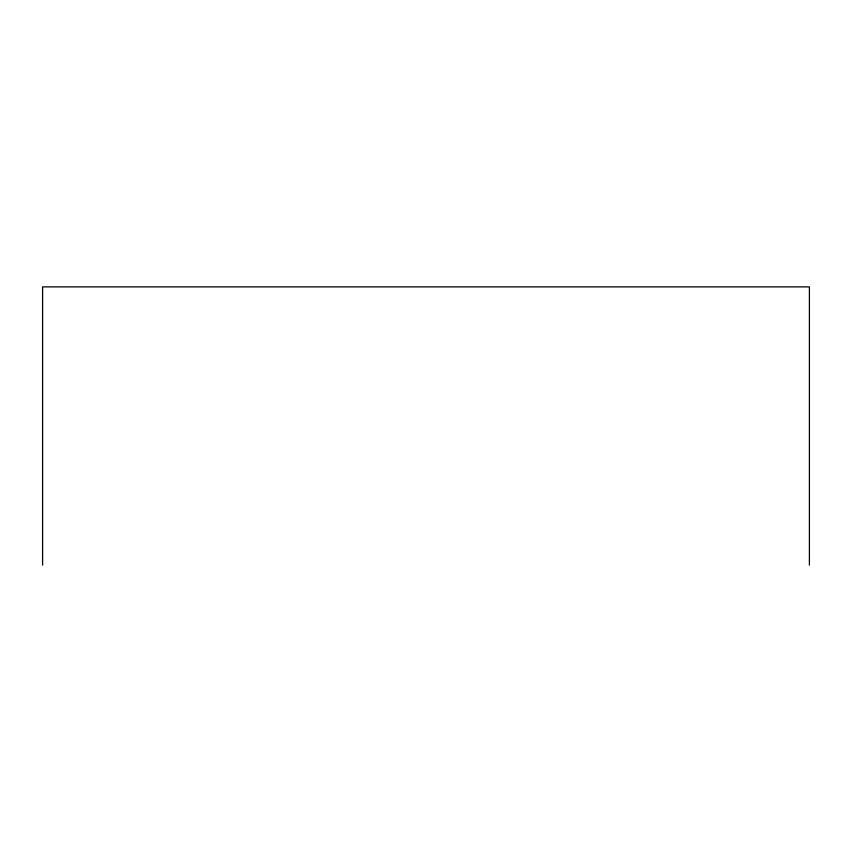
<?xml version="1.0" encoding="UTF-8"?>
<svg xmlns="http://www.w3.org/2000/svg" width="852" height="852" viewBox="0 0 852 852"><rect width="100%" height="100%" fill="white"/><g stroke="black" fill="none" stroke-linecap="round" stroke-linejoin="round"><path stroke-width="1.28" d="M809.4 565.121L809.4 286.879L42.6 286.879L42.6 565.121"/></g></svg>
